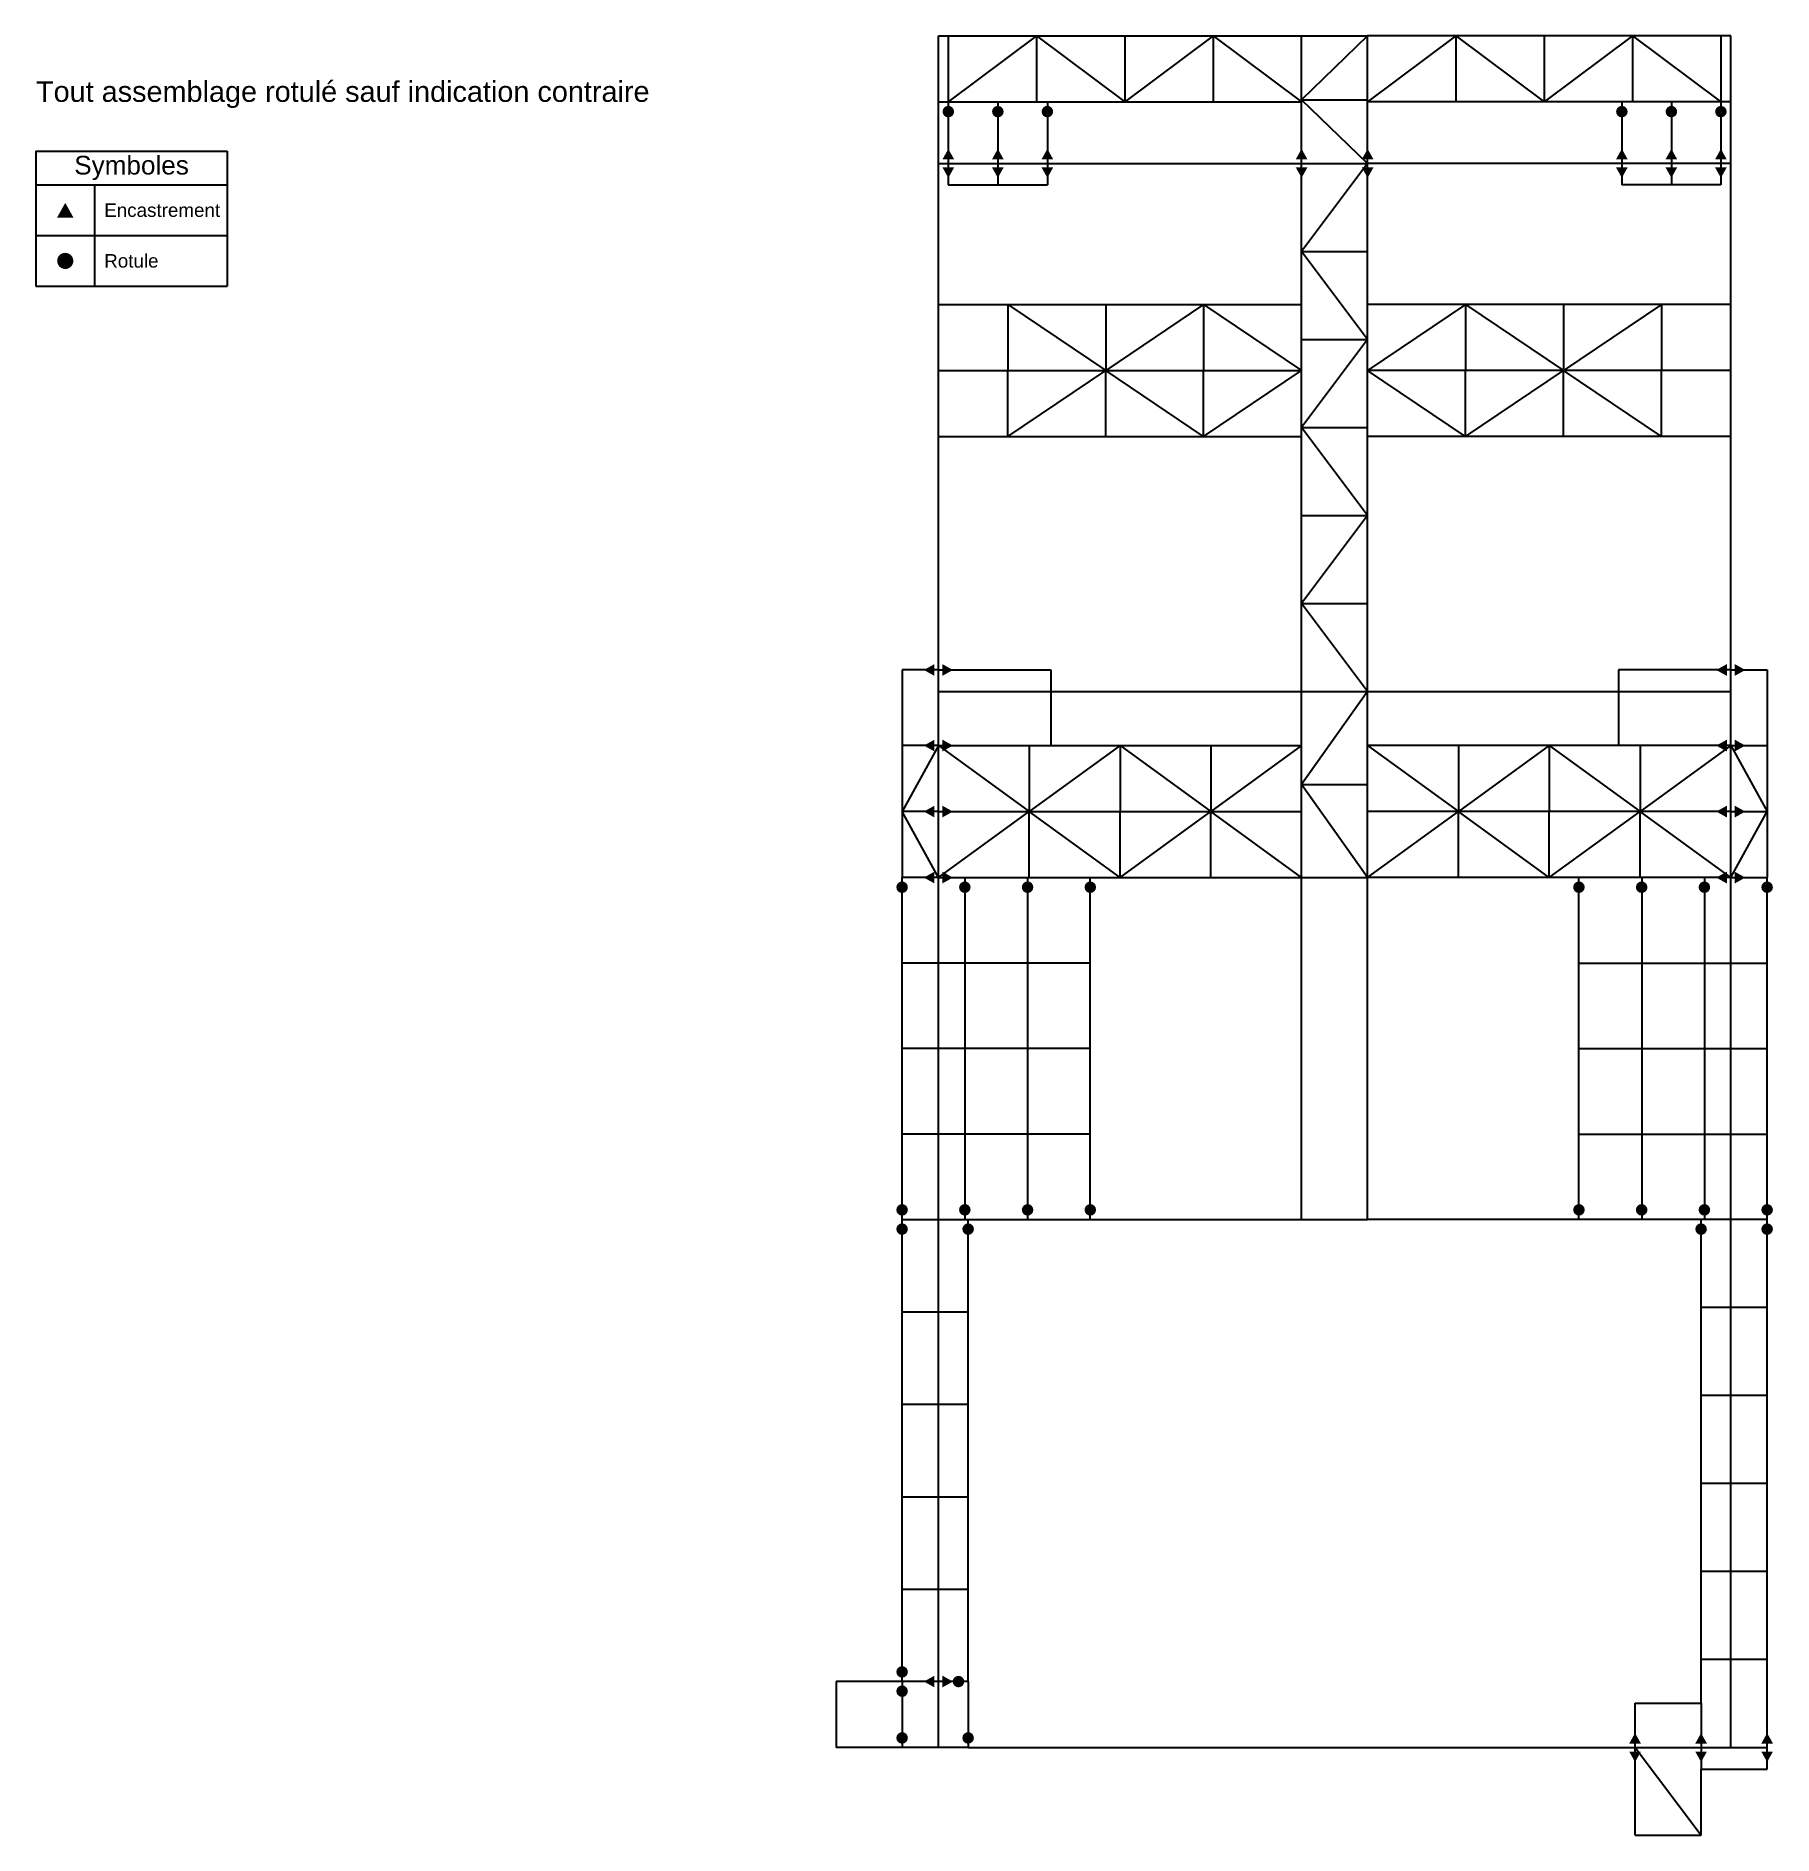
# Model space of a CAD drawing. Extents: x -13.7 to 12.6, y -1.3 to 25.9.
import ezdxf

# ---------------------------------------------------------------- set-up
doc = ezdxf.new("R2010")
doc.units = 0
doc.header["$MEASUREMENT"] = 0
doc.layers.get('0').update_dxf_attribs({"linetype": 'CONTINUOUS'})
for name, color, linetype in [('FICTFICTIVES', 50, 'CONTINUOUS'), ('LOPM1LONGERONPASSERELLEMOTEUR', 32, 'CONTINUOUS'), ('LOPM2LONGERONPASSERELLEMOTEUR', 144, 'CONTINUOUS'), ('LOPM3LONGERONPASSERELLEMOTEUR', 114, 'CONTINUOUS'), ('PIRPIPERACK', 252, 'CONTINUOUS')]:
    doc.layers.add(name, color=color, linetype=linetype)
doc.styles.add('Description', font='ARIAL.TTF')

# ---------------------------------------------------------------- blocks, each defined once
blk = doc.blocks.new('Encastrement')
blk.add_hatch(color=256).paths.add_polyline_path([(0, 0.22), (0.089, 0.06), (-0.089, 0.06)])
blk = doc.blocks.new('Rotule')
h = blk.add_hatch(color=256)
edge = h.paths.add_edge_path()
edge.add_arc((0, 0.146), 0.0875, 0, 360)
blk = doc.blocks.new('*T3')
at = {"color": 0, "linetype": 'ByBlock', "lineweight": -2}
for p, q in [((0, 0), (2.894, 0)), ((0, 0), (0, -2.049)), ((2.894, 0), (2.894, -2.049)), ((0, -0.513), (2.894, -0.513)), ((0.886, -0.513), (0.886, -2.049)), ((0, -1.281), (2.894, -1.281)), ((0, -2.049), (2.894, -2.049))]:
    blk.add_line(p, q, dxfattribs=at)
at = {"color": 0, "xscale": 1.4, "yscale": 1.4, "zscale": 1.4}
for name, p in [('Encastrement', (0.443, -1.093)), ('Rotule', (0.443, -1.869, 0))]:
    blk.add_blockref(name, p, dxfattribs=at)
at = {"color": 0, "style": 'Description'}
for s, insert, char_height, width, attachment_point in [('{\\fArial|b0|i0|c0|p34;Symboles}', (1.447, -0.257), 0.283, 2.75822, 5), (' Encastrement', (0.954, -0.897), 0.20376, 1.87228, 4), (' Rotule', (0.954, -1.665), 0.2038, 1.87228, 4)]:
    blk.add_mtext(s, dxfattribs=dict(at, insert=insert, char_height=char_height, width=width, attachment_point=attachment_point))
blk = doc.blocks.new('Info')
blk.add_blockref('*T3', (0, 2.049))
at = {"lineweight": 0, "style": 'Description'}
blk.add_text('Tout assemblage rotulé sauf indication contraire', height=0.31245, dxfattribs=at).set_placement((0, 2.794))

msp = doc.modelspace()

# ---------------------------------------------------------------- linework, layer by layer
at = {"layer": 'FICTFICTIVES'}
for p, q in [((1.487497, 25.930023), (0.149996, 24.930031)), ((1.487497, 25.930023), (1.487497, 24.930023)), ((1.487497, 25.930023), (2.824998, 24.930016)), ((2.824998, 25.930016), (2.824998, 24.930016)), ((4.162499, 25.930008), (2.824998, 24.930016)), ((4.162499, 25.930008), (4.162499, 24.930008)), ((4.162499, 25.930008), (5.5, 24.93)), ((6.5, 25.93), (5.5, 24.965)), ((7.837501, 25.930008), (6.5, 24.93)), ((7.837501, 25.930008), (7.837501, 24.930008)), ((7.837501, 25.930008), (9.175002, 24.930016)), ((10.512503, 25.930023), (9.175002, 24.930016)), ((9.175002, 25.930016), (9.175002, 24.930016)), ((10.512503, 25.930023), (10.512503, 24.930023)), ((10.512503, 25.930023), (11.850004, 24.930031)), ((5.5, 24.965), (6.5, 24.965)), ((6.5, 24), (5.5, 24.965)), ((6.5, 24), (5.5, 22.666668)), ((5.5, 22.666668), (6.5, 22.666668)), ((6.5, 21.333334), (5.5, 22.666668)), ((1.050001, 21.860001), (2.533333, 20.860001)), ((2.533333, 21.860001), (2.533333, 20.860001)), ((4.016666, 21.860001), (2.533333, 20.860001)), ((4.016666, 21.860001), (4.016666, 20.860001)), ((4.016666, 21.860001), (5.5, 20.860033)), ((7.983334, 21.860001), (6.5, 20.860033)), ((7.983334, 21.860001), (7.983334, 20.860001)), ((7.983334, 21.860001), (9.466667, 20.860001)), ((9.466667, 21.860001), (9.466667, 20.860001)), ((10.949999, 21.860001), (9.466667, 20.860001)), ((6.5, 21.333334), (5.5, 20)), ((5.5, 21.333334), (6.5, 21.333334)), ((1.050001, 19.860001), (2.533333, 20.860001)), ((2.533333, 19.860001), (2.533333, 20.860001)), ((4.016666, 19.860001), (2.533333, 20.860001)), ((4.016666, 19.860001), (5.5, 20.860033)), ((4.016666, 19.860001), (4.016666, 20.860001)), ((7.983334, 19.860001), (6.5, 20.860033)), ((7.983334, 19.860001), (7.983334, 20.860001)), ((7.983334, 19.860001), (9.466667, 20.860001)), ((10.949999, 19.860001), (9.466667, 20.860001)), ((9.466667, 19.860001), (9.466667, 20.860001)), ((6.5, 18.666668), (5.5, 20)), ((5.5, 20), (6.5, 20)), ((6.5, 18.666668), (5.5, 17.333332)), ((5.5, 18.666668), (6.5, 18.666668)), ((6.5, 16), (5.5, 17.333332)), ((5.5, 17.333332), (6.5, 17.333332)), ((6.5, 16), (5.5, 14.589967)), ((0, 15.18), (-0.550001, 14.180002)), ((0, 15.18), (1.375, 14.180002)), ((1.375, 15.180002), (1.375, 14.180002)), ((2.75, 15.180002), (1.375, 14.180002)), ((2.75, 15.180002), (2.75, 14.180002)), ((2.75, 15.180002), (4.125, 14.180002)), ((4.125, 15.180002), (4.125, 14.180002)), ((5.5, 15.18), (4.125, 14.180002)), ((6.5, 15.18), (7.875, 14.180002)), ((7.875, 15.180002), (7.875, 14.180002)), ((9.25, 15.180002), (7.875, 14.180002)), ((9.25, 15.180002), (9.25, 14.180002)), ((9.25, 15.180002), (10.625, 14.180002)), ((10.625, 15.180002), (10.625, 14.180002)), ((12, 15.18), (10.625, 14.180002)), ((12, 15.18), (12.550001, 14.180002)), ((5.5, 14.589967), (6.5, 14.589967)), ((6.5, 13.18), (5.5, 14.589967)), ((0, 13.18), (-0.550001, 14.180002)), ((0, 13.18), (1.375, 14.180002)), ((2.75, 13.180002), (1.375, 14.180002)), ((1.375, 13.180002), (1.375, 14.180002)), ((2.75, 13.180002), (4.125, 14.180002)), ((2.75, 13.180002), (2.75, 14.180002)), ((5.5, 13.180034), (4.125, 14.180002)), ((4.125, 13.180002), (4.125, 14.180002)), ((6.5, 13.18), (7.875, 14.180002)), ((9.25, 13.180002), (7.875, 14.180002)), ((7.875, 13.180002), (7.875, 14.180002)), ((9.25, 13.180002), (10.625, 14.180002)), ((9.25, 13.180002), (9.25, 14.180002)), ((12, 13.18), (10.625, 14.180002)), ((10.625, 13.180002), (10.625, 14.180002)), ((12, 13.18), (12.550001, 14.180002)), ((0, 11.885), (-0.550001, 11.885002)), ((0.4, 11.885001), (0, 11.885)), ((1.35, 11.885001), (0.4, 11.885001)), ((2.3, 11.885002), (1.35, 11.885001)), ((9.7, 11.885002), (10.65, 11.885001)), ((10.65, 11.885001), (11.6, 11.885001)), ((11.6, 11.885001), (12, 11.885)), ((12, 11.885), (12.55, 11.885002)), ((0, 10.59), (-0.55, 10.590001)), ((0.4, 10.590001), (0, 10.59)), ((1.35, 10.590001), (0.4, 10.590001)), ((2.3, 10.590001), (1.35, 10.590001)), ((9.7, 10.590001), (10.65, 10.590001)), ((10.65, 10.590001), (11.6, 10.590001)), ((11.6, 10.590001), (12, 10.59)), ((12, 10.59), (12.55, 10.590001)), ((0, 9.295), (-0.55, 9.295)), ((0.4, 9.295), (0, 9.295)), ((1.35, 9.295), (0.4, 9.295)), ((2.3, 9.295), (1.35, 9.295)), ((9.7, 9.295), (10.65, 9.295)), ((10.65, 9.295), (11.6, 9.295)), ((11.6, 9.295), (12, 9.295)), ((12, 9.295), (12.55, 9.295)), ((-0.55, 6.599999), (0, 6.6)), ((0, 6.6), (0.45, 6.6)), ((12, 6.666667), (11.55, 6.666667)), ((12.55, 6.666666), (12, 6.666667)), ((-0.55, 5.199999), (0, 5.2)), ((0, 5.2), (0.45, 5.2)), ((12, 5.333333), (11.55, 5.333333)), ((12.55, 5.333333), (12, 5.333333)), ((12, 4), (11.55, 4)), ((12.55, 3.999999), (12, 4)), ((-0.55, 3.799999), (0, 3.8)), ((0, 3.8), (0.45, 3.8)), ((12, 2.666667), (11.55, 2.666667)), ((12.55, 2.666665), (12, 2.666667)), ((-0.55, 2.399998), (0, 2.4)), ((0, 2.4), (0.45, 2.4)), ((12, 1.333333), (11.55, 1.333333)), ((12.55, 1.333332), (12, 1.333333)), ((10.55, 0), (11.55, -1.325))]:
    msp.add_line(p, q, dxfattribs=at)
at = {"layer": 'LOPM1LONGERONPASSERELLEMOTEUR'}
for p, q in [((5.5, 25.93), (6.5, 25.93)), ((5.5, 24.965), (5.5, 25.93)), ((6.5, 24.965), (6.5, 25.93)), ((5.5, 24.93), (5.5, 24.965)), ((5.5, 24), (5.5, 24.93)), ((6.5, 24.93), (6.5, 24.965)), ((6.5, 24), (6.5, 24.93)), ((5.5, 22.666668), (5.5, 24)), ((6.5, 22.666668), (6.5, 24)), ((5.5, 21.859968), (5.5, 22.666668)), ((6.5, 21.859968), (6.5, 22.666668)), ((5.5, 21.333334), (5.5, 21.859968)), ((6.5, 21.333334), (6.5, 21.859968)), ((5.5, 20.860033), (5.5, 21.333334)), ((6.5, 20.860033), (6.5, 21.333334)), ((5.5, 20), (5.5, 20.860033)), ((6.5, 20), (6.5, 20.860033)), ((5.5, 19.860001), (5.5, 20)), ((6.5, 19.860001), (6.5, 20)), ((5.5, 18.666668), (5.5, 19.860001)), ((6.5, 18.666668), (6.5, 19.860001)), ((5.5, 17.333332), (5.5, 18.666668)), ((6.5, 17.333332), (6.5, 18.666668)), ((5.5, 16), (5.5, 17.333332)), ((6.5, 16), (6.5, 17.333332)), ((5.5, 15.18), (5.5, 16)), ((6.5, 15.18), (6.5, 16)), ((5.5, 14.589967), (5.5, 15.18)), ((6.5, 14.589967), (6.5, 15.18)), ((5.5, 14.179967), (5.5, 14.589967)), ((6.5, 14.179967), (6.5, 14.589967)), ((5.5, 13.180034), (5.5, 14.179967)), ((6.5, 13.18), (6.5, 14.179967)), ((5.5, 13.180034), (6.5, 13.18)), ((5.5, 8), (5.5, 13.180034)), ((6.5, 8), (6.5, 13.18))]:
    msp.add_line(p, q, dxfattribs=at)
at = {"layer": 'LOPM2LONGERONPASSERELLEMOTEUR'}
for p, q in [((0.899996, 24.930027), (0.9, 24)), ((11.100004, 24.930027), (11.1, 24)), ((0.9, 24), (0.900001, 23.674999)), ((11.1, 24), (11.099999, 23.674999)), ((0, 20.860001), (1.050001, 20.860001)), ((1.050001, 20.860001), (2.533333, 20.860001)), ((2.533333, 20.860001), (4.016666, 20.860001)), ((4.016666, 20.860001), (5.5, 20.860033)), ((7.983334, 20.860001), (6.5, 20.860033)), ((9.466667, 20.860001), (7.983334, 20.860001)), ((10.949999, 20.860001), (9.466667, 20.860001)), ((12, 20.860001), (10.949999, 20.860001)), ((0, 14.18), (-0.550001, 14.180002)), ((0, 14.18), (1.375, 14.180002)), ((1.375, 14.180002), (2.75, 14.180002)), ((2.75, 14.180002), (4.125, 14.180002)), ((4.125, 14.180002), (5.5, 14.179967)), ((7.875, 14.180002), (6.5, 14.179967)), ((9.25, 14.180002), (7.875, 14.180002)), ((10.625, 14.180002), (9.25, 14.180002)), ((12, 14.18), (10.625, 14.180002)), ((12, 14.18), (12.550001, 14.180002)), ((0.4, 13.180001), (0.4, 11.885001)), ((1.35, 13.180002), (1.35, 11.885001)), ((10.65, 13.180002), (10.65, 11.885001)), ((11.6, 13.180001), (11.6, 11.885001)), ((0.4, 11.885001), (0.4, 10.590001)), ((1.35, 11.885001), (1.35, 10.590001)), ((10.65, 11.885001), (10.65, 10.590001)), ((11.6, 11.885001), (11.6, 10.590001)), ((0.4, 10.590001), (0.4, 9.295)), ((1.35, 10.590001), (1.35, 9.295)), ((10.65, 10.590001), (10.65, 9.295)), ((11.6, 10.590001), (11.6, 9.295)), ((0.4, 9.295), (0.4, 8)), ((1.35, 9.295), (1.35, 8)), ((10.65, 9.295), (10.65, 8)), ((11.6, 9.295), (11.6, 8)), ((11.55, 0.675), (11.55, 0)), ((11.55, 0), (11.55, -0.325))]:
    msp.add_line(p, q, dxfattribs=at)
at = {"layer": 'LOPM3LONGERONPASSERELLEMOTEUR'}
for p, q in [((0, 25.930031), (0.149996, 25.930031)), ((0.149996, 25.930031), (1.487497, 25.930023)), ((0.149996, 25.930031), (0.149996, 24.930031)), ((1.487497, 25.930023), (2.824998, 25.930016)), ((2.824998, 25.930016), (4.162499, 25.930008)), ((4.162499, 25.930008), (5.5, 25.93)), ((7.837501, 25.930008), (6.5, 25.93)), ((9.175002, 25.930016), (7.837501, 25.930008)), ((10.512503, 25.930023), (9.175002, 25.930016)), ((11.850004, 25.930031), (10.512503, 25.930023)), ((12, 25.930031), (11.850004, 25.930031)), ((11.850004, 25.930031), (11.850004, 24.930031)), ((0, 24.930031), (0.149996, 24.930031)), ((0.149996, 24.930031), (0.899996, 24.930027)), ((0.149996, 24.930031), (0.15, 24)), ((0.899996, 24.930027), (1.487497, 24.930023)), ((1.487497, 24.930023), (1.649997, 24.930023)), ((1.649997, 24.930023), (2.824998, 24.930016)), ((1.649997, 24.930023), (1.65, 24)), ((2.824998, 24.930016), (4.162499, 24.930008)), ((4.162499, 24.930008), (5.5, 24.93)), ((7.837501, 24.930008), (6.5, 24.93)), ((9.175002, 24.930016), (7.837501, 24.930008)), ((10.350003, 24.930023), (9.175002, 24.930016)), ((10.350003, 24.930023), (10.35, 24)), ((10.512503, 24.930023), (10.350003, 24.930023)), ((11.100004, 24.930027), (10.512503, 24.930023)), ((11.850004, 24.930031), (11.100004, 24.930027)), ((11.850004, 24.930031), (11.85, 24)), ((12, 24.93), (11.850004, 24.930031)), ((0.15, 24), (0.150001, 23.674999)), ((1.65, 24), (1.650001, 23.674999)), ((10.35, 24), (10.349999, 23.674999)), ((11.85, 24), (11.849999, 23.674999)), ((0.150001, 23.674999), (0.900001, 23.674999)), ((0.900001, 23.674999), (1.650001, 23.674999)), ((11.099999, 23.674999), (10.349999, 23.674999)), ((11.849999, 23.674999), (11.099999, 23.674999)), ((0, 21.860001), (1.050001, 21.860001)), ((1.050001, 21.860001), (1.050001, 20.860001)), ((1.050001, 21.860001), (2.533333, 21.860001)), ((2.533333, 21.860001), (4.016666, 21.860001)), ((4.016666, 21.860001), (5.5, 21.859968)), ((7.983334, 21.860001), (6.5, 21.859968)), ((9.466667, 21.860001), (7.983334, 21.860001)), ((10.949999, 21.860001), (9.466667, 21.860001)), ((12, 21.860001), (10.949999, 21.860001)), ((10.949999, 21.860001), (10.949999, 20.860001)), ((1.050001, 19.860001), (1.050001, 20.860001)), ((10.949999, 19.860001), (10.949999, 20.860001)), ((0, 19.860001), (1.050001, 19.860001)), ((1.050001, 19.860001), (2.533333, 19.860001)), ((2.533333, 19.860001), (4.016666, 19.860001)), ((4.016666, 19.860001), (5.5, 19.860001)), ((7.983334, 19.860001), (6.5, 19.860001)), ((9.466667, 19.860001), (7.983334, 19.860001)), ((10.949999, 19.860001), (9.466667, 19.860001)), ((12, 19.860001), (10.949999, 19.860001)), ((0, 16.325001), (-0.550001, 16.325003)), ((-0.550001, 16.325003), (-0.550001, 15.180002)), ((0, 16.325001), (1.7, 16.325003)), ((1.7, 16.325003), (1.7, 16)), ((12, 16.325001), (10.3, 16.325003)), ((10.3, 16.325003), (10.3, 16)), ((12, 16.325001), (12.550001, 16.325003)), ((12.550001, 16.325003), (12.550001, 15.180002)), ((1.7, 16), (1.7, 15.180002)), ((10.3, 16), (10.3, 15.180002)), ((-0.550001, 15.180002), (-0.550001, 14.180002)), ((0, 15.18), (-0.550001, 15.180002)), ((0, 15.18), (1.375, 15.180002)), ((1.375, 15.180002), (1.7, 15.180002)), ((1.7, 15.180002), (2.75, 15.180002)), ((2.75, 15.180002), (4.125, 15.180002)), ((4.125, 15.180002), (5.5, 15.18)), ((7.875, 15.180002), (6.5, 15.18)), ((9.25, 15.180002), (7.875, 15.180002)), ((10.3, 15.180002), (9.25, 15.180002)), ((10.625, 15.180002), (10.3, 15.180002)), ((12, 15.18), (10.625, 15.180002)), ((12, 15.18), (12.550001, 15.180002)), ((12.550001, 15.180002), (12.550001, 14.180002)), ((-0.550001, 14.180002), (-0.550001, 13.180002)), ((12.550001, 14.180002), (12.550001, 13.180002)), ((0, 13.18), (-0.550001, 13.180002)), ((-0.550001, 11.885002), (-0.550001, 13.180002)), ((0, 13.18), (0.4, 13.180001)), ((0.4, 13.180001), (1.35, 13.180002)), ((1.35, 13.180002), (1.375, 13.180002)), ((1.375, 13.180002), (2.3, 13.180002)), ((2.3, 13.180002), (2.75, 13.180002)), ((2.3, 11.885002), (2.3, 13.180002)), ((2.75, 13.180002), (4.125, 13.180002)), ((4.125, 13.180002), (5.5, 13.180034)), ((7.875, 13.180002), (6.5, 13.18)), ((9.25, 13.180002), (7.875, 13.180002)), ((9.7, 13.180002), (9.25, 13.180002)), ((9.7, 11.885002), (9.7, 13.180002)), ((10.625, 13.180002), (9.7, 13.180002)), ((10.65, 13.180002), (10.625, 13.180002)), ((11.6, 13.180001), (10.65, 13.180002)), ((12, 13.18), (11.6, 13.180001)), ((12, 13.18), (12.550001, 13.180002)), ((12.55, 11.885002), (12.550001, 13.180002)), ((-0.55, 10.590001), (-0.550001, 11.885002)), ((2.3, 10.590001), (2.3, 11.885002)), ((9.7, 10.590001), (9.7, 11.885002)), ((12.55, 10.590001), (12.55, 11.885002)), ((-0.55, 9.295), (-0.55, 10.590001)), ((2.3, 9.295), (2.3, 10.590001)), ((9.7, 9.295), (9.7, 10.590001)), ((12.55, 9.295), (12.55, 10.590001)), ((-0.55, 8), (-0.55, 9.295)), ((2.3, 8), (2.3, 9.295)), ((9.7, 8), (9.7, 9.295)), ((12.55, 8), (12.55, 9.295)), ((-0.55, 6.599999), (-0.55, 8)), ((0.45, 6.6), (0.45, 8)), ((11.55, 6.666667), (11.55, 8)), ((12.55, 6.666666), (12.55, 8)), ((-0.55, 5.199999), (-0.55, 6.599999)), ((0.45, 5.2), (0.45, 6.6)), ((11.55, 5.333333), (11.55, 6.666667)), ((12.55, 5.333333), (12.55, 6.666666)), ((-0.55, 4.499999), (-0.55, 5.199999)), ((0.45, 4.5), (0.45, 5.2)), ((11.55, 4), (11.55, 5.333333)), ((12.55, 3.999999), (12.55, 5.333333)), ((-0.55, 3.799999), (-0.55, 4.499999)), ((0.45, 3.8), (0.45, 4.5)), ((11.55, 2.666667), (11.55, 4)), ((12.55, 2.666665), (12.55, 3.999999)), ((-0.55, 2.399998), (-0.55, 3.799999)), ((0.45, 2.4), (0.45, 3.8)), ((11.55, 1.333333), (11.55, 2.666667)), ((12.55, 1.333332), (12.55, 2.666665)), ((-0.55, 0.999998), (-0.55, 2.399998)), ((0.45, 1), (0.45, 2.4)), ((11.55, 0.675), (11.55, 1.333333)), ((12.55, -0.000002), (12.55, 1.333332)), ((-1.55, 0.999998), (-1.549998, -0.000002)), ((-0.55, 0.999998), (-1.55, 0.999998)), ((0, 1), (-0.55, 0.999998)), ((-0.55, 0.999998), (-0.55, -0.000001)), ((0.45, 1), (0, 1)), ((0.45, 1), (0.45, 0)), ((10.55, 0), (10.55, 0.675)), ((10.55, 0.675), (11.55, 0.675)), ((10.55, -1.325), (10.55, 0)), ((12.55, -0.325002), (12.55, -0.000002)), ((11.55, -0.325), (12.55, -0.325002)), ((11.55, -1.325), (11.55, -0.325)), ((10.55, -1.325), (11.55, -1.325))]:
    msp.add_line(p, q, dxfattribs=at)
at = {"layer": 'PIRPIPERACK'}
for p, q in [((0, 24.930031), (0, 25.930031)), ((12, 24.93), (12, 25.930031)), ((0, 24), (0, 24.930031)), ((12, 24), (12, 24.93)), ((0, 21.860001), (0, 24)), ((0, 24), (0.15, 24)), ((0.15, 24), (0.9, 24)), ((0.9, 24), (1.65, 24)), ((1.65, 24), (5.5, 24)), ((5.5, 24), (6.5, 24)), ((10.35, 24), (6.5, 24)), ((11.1, 24), (10.35, 24)), ((11.85, 24), (11.1, 24)), ((12, 24), (11.85, 24)), ((12, 21.860001), (12, 24)), ((0, 20.860001), (0, 21.860001)), ((12, 20.860001), (12, 21.860001)), ((0, 19.860001), (0, 20.860001)), ((12, 19.860001), (12, 20.860001)), ((0, 16.325001), (0, 19.860001)), ((12, 16.325001), (12, 19.860001)), ((0, 16), (0, 16.325001)), ((12, 16), (12, 16.325001)), ((0, 15.18), (0, 16)), ((0, 16), (1.7, 16)), ((1.7, 16), (5.5, 16)), ((5.5, 16), (6, 16)), ((6, 16), (6.5, 16)), ((6.5, 16), (10.3, 16)), ((10.3, 16), (12, 16)), ((12, 15.18), (12, 16)), ((0, 14.18), (0, 15.18)), ((12, 14.18), (12, 15.18)), ((0, 13.18), (0, 14.18)), ((12, 13.18), (12, 14.18)), ((0, 11.885), (0, 13.18)), ((12, 11.885), (12, 13.18)), ((0, 10.59), (0, 11.885)), ((12, 10.59), (12, 11.885)), ((0, 9.295), (0, 10.59)), ((12, 9.295), (12, 10.59)), ((0, 8), (0, 9.295)), ((12, 8), (12, 9.295)), ((-0.55, 8), (0, 8)), ((0, 6.6), (0, 8)), ((0, 8), (0.4, 8)), ((0.4, 8), (0.45, 8)), ((0.45, 8), (1.35, 8)), ((1.35, 8), (2.3, 8)), ((2.3, 8), (5.5, 8)), ((5.5, 8), (6.5, 8)), ((9.7, 8), (6.5, 8)), ((10.65, 8), (9.7, 8)), ((11.55, 8), (10.65, 8)), ((11.6, 8), (11.55, 8)), ((12, 8), (11.6, 8)), ((12.55, 8), (12, 8)), ((12, 6.666667), (12, 8)), ((0, 5.2), (0, 6.6)), ((12, 5.333333), (12, 6.666667)), ((0, 3.8), (0, 5.2)), ((12, 4), (12, 5.333333)), ((12, 2.666667), (12, 4)), ((0, 2.4), (0, 3.8)), ((12, 1.333333), (12, 2.666667)), ((0, 1), (0, 2.4)), ((12, 0), (12, 1.333333)), ((0, 0), (0, 1)), ((0, 0), (-0.55, -0.000001)), ((0.45, 0), (0, 0)), ((0.45, 0), (10.55, 0)), ((10.55, 0), (11.55, 0)), ((11.55, 0), (12, 0)), ((12, 0), (12.55, -0.000002)), ((-0.55, -0.000001), (-1.549998, -0.000002))]:
    msp.add_line(p, q, dxfattribs=at)

# ---------------------------------------------------------------- block references
for name, p in [('Info', (-13.666329, 22.137988)), ('Encastrement', (0.15, 24)), ('Encastrement', (0.9, 24)), ('Encastrement', (1.65, 24)), ('Encastrement', (5.5, 24)), ('Encastrement', (6.5, 24)), ('Encastrement', (10.35, 24)), ('Encastrement', (11.1, 24)), ('Encastrement', (11.85, 24)), ('Rotule', (-0.55, 8)), ('Rotule', (0.4, 8)), ('Rotule', (1.35, 8)), ('Rotule', (2.3, 8)), ('Encastrement', (10.55, 0)), ('Encastrement', (11.55, 0)), ('Encastrement', (12.55, -0.000002))]:
    msp.add_blockref(name, p)
for name, p, rotation in [('Rotule', (0.149996, 24.930031), 180), ('Rotule', (0.899996, 24.930027), 180), ('Rotule', (1.649997, 24.930023), 180), ('Rotule', (10.350003, 24.930023), 180), ('Rotule', (11.100004, 24.930027), 180), ('Rotule', (11.850004, 24.930031), 180), ('Encastrement', (0, 16.325001), 90), ('Encastrement', (12, 16.325001), 90), ('Encastrement', (0, 15.18), 90), ('Encastrement', (12, 15.18), 90), ('Encastrement', (0, 14.18), 90), ('Encastrement', (12, 14.18), 90), ('Rotule', (-0.55, 13.180002), 180), ('Encastrement', (0, 13.18), 90), ('Rotule', (9.7, 13.180002), 180), ('Rotule', (10.65, 13.180002), 180), ('Rotule', (11.6, 13.180002), 180), ('Encastrement', (12, 13.18), 90), ('Rotule', (12.55, 13.180002), 180), ('Rotule', (-0.55, 8), 180), ('Rotule', (0.45, 8), 180), ('Rotule', (11.55, 8), 180), ('Rotule', (12.55, 8), 180), ('Rotule', (-0.55, 0.999998), 180), ('Encastrement', (0, 1), 90), ('Rotule', (0.45, 1), 90)]:
    msp.add_blockref(name, p, dxfattribs=dict(rotation=rotation))
at = {"xscale": -1}
for name, p, rotation in [('Encastrement', (0.15, 24), 180), ('Encastrement', (0.9, 24), 180), ('Encastrement', (1.65, 24), 180), ('Encastrement', (5.5, 24), 180), ('Encastrement', (6.5, 24), 180), ('Encastrement', (10.35, 24), 180), ('Encastrement', (11.1, 24), 180), ('Encastrement', (11.85, 24), 180), ('Encastrement', (0, 16.325001), 270), ('Encastrement', (12, 16.325001), 270), ('Encastrement', (0, 15.18), 270), ('Encastrement', (12, 15.18), 270), ('Encastrement', (0, 14.18), 270), ('Encastrement', (12, 14.18), 270), ('Encastrement', (0, 13.18), 270), ('Rotule', (0.4, 13.180002), 180), ('Rotule', (1.35, 13.180002), 180), ('Rotule', (2.3, 13.180002), 180), ('Encastrement', (12, 13.18), 270), ('Encastrement', (0, 1), 270), ('Encastrement', (10.55, 0), 180), ('Encastrement', (11.55, 0), 180), ('Encastrement', (12.55, -0.000002), 180)]:
    msp.add_blockref(name, p, dxfattribs=dict(at, rotation=rotation))
for p in [(-0.55, 8), (9.7, 8), (10.65, 8), (11.6, 8), (12.55, 8), (-0.55, 0.999998), (-0.55, -0.000002), (0.45, 0)]:
    msp.add_blockref('Rotule', p, dxfattribs=at)

doc.saveas('drawing.dxf')
